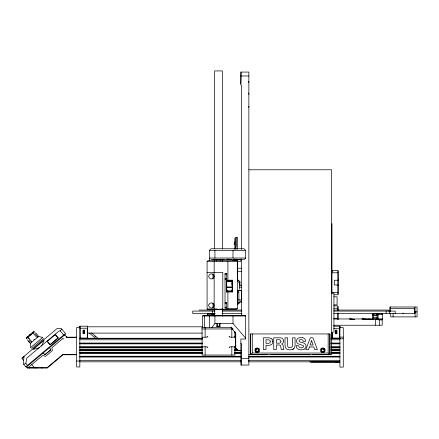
<?xml version="1.0" encoding="UTF-8"?>
<svg xmlns="http://www.w3.org/2000/svg" width="439" height="439" viewBox="0 0 439 439"><rect width="100%" height="100%" fill="white"/><g stroke="black" fill="none" stroke-linecap="round" stroke-linejoin="round"><path stroke-width="0.66" d="M339.907 327.565L339.907 326.534M26.373 337.783C26.389 339.583 26.461 337.443 26.477 338.271M255.833 350.487L255.822 351.699L255.822 348.868L255.833 350.081M258.631 350.081L258.648 348.868L258.648 351.699M321.425 350.487L321.408 351.699L321.408 348.868L321.425 350.081M324.223 350.081L324.24 348.868L324.24 351.699M240.857 83.871L241.06 72.062M27.772 336.823A1.344 0.746 -72.1 0 1 28.008 337.245L30.093 335.577A1.339 1.103 -46.1 0 1 30.028 335.22L30.648 334.705M248.869 81.33L248.661 82.691M224.071 259.597L212.871 259.597M24.002 356.353L23.344 363.882L25.786 366.795L26.614 366.872L27.624 368.074L47.182 368.074L63.046 354.761L76.611 354.761M64.116 335.533L63.825 335.396M27.218 337.289L27.339 336.998A0.604 0.324 -78.7 0 1 27.641 336.784L27.767 336.828M27.492 365.369L25.824 363.382L26.828 358.076L39.9 347.095A8.286 5.855 -40 0 1 37.842 348.352M31.356 342.047L31.657 341.707M42.062 367.679L41.908 368.074M29.814 335.111L30.587 334.463A1.344 0.938 -31.9 0 1 31.125 334.639L33.09 333.042A1.333 0.862 0.7 0 1 32.859 332.844L33.304 332.482A1.344 0.713 7.7 0 1 33.682 332.542L34.67 331.654L33.869 331.549M30.154 334.809L30.039 335.16M208.799 304.935L209.59 303.596L210.874 302.954A5.383 3.913 -90 0 1 211.966 302.943C214.786 303.239 214.786 307.657 211.966 307.953A5.383 3.913 -90 0 1 210.874 307.942L209.463 307.185L208.799 305.967A1.783 1.295 90 0 1 208.799 304.935M34.012 339.731L34.407 339.396M234.849 241.785L234.141 244.375L234.914 244.375M226.414 289.943L227.731 291.309L227.896 290.92L226.195 289.153M26.494 338.513L27.399 337.816A1.333 0.702 -87.7 0 1 27.383 337.443L27.822 337.081A1.344 0.845 -82.5 0 1 27.97 337.339M27.811 367.679L27.624 368.074L42.413 355.667A1.18 1.18 0 0 1 43.845 355.606L44.537 356.089A1.18 1.18 0 0 0 45.969 356.029L51.994 350.97A1.18 1.18 0 0 0 52.307 349.57L51.95 348.802A1.18 1.18 0 0 1 52.263 347.403L62.519 338.798M66.618 337.558L66.805 337.168L76.611 337.168M414.301 313.435L414.301 308.562L415.036 306.993L415.036 313.435L333.695 313.435M220.043 261.068L220.246 260.678M27.262 337.19L27.306 337.064A0.604 0.318 -79.2 0 1 27.597 336.779L27.728 336.806A0.988 0.532 -76.1 0 1 27.833 336.9M208.223 313.435L207.548 314.395L207.548 315.773M211.988 315.773L211.988 314.522L212.668 313.561M373.177 313.441L372.502 314.401L372.502 318.89L373.177 319.85M372.502 314.522L373.177 313.561L381.82 313.561L382.501 314.522L378.056 314.522L377.375 313.561M377.375 319.85L378.056 318.89L378.056 314.522M381.82 313.441L382.501 314.401L382.501 318.89L381.82 319.85L380.553 319.85M214.934 316.003L214.934 323.461L212.224 327.077L211.598 327.39M29.885 334.902L29.923 334.858A0.609 0.461 -39.8 0 1 30.291 334.518L30.368 334.496M31.109 334.65L30.944 334.842A1.29 1.048 -31.7 0 0 30.598 334.694L30.28 334.716M232.61 289.285L231.04 290.92L231.205 291.309L227.731 291.309M231.205 291.309L232.516 289.943M37.842 348.352L33.161 349.428L44.109 340.247L42.237 344.664A8.522 6.02 -40 0 1 41.321 345.789A8.111 5.734 -40 0 1 40.64 346.475L59.232 330.891L60.22 330.847L61.866 329.146M58.025 338.365L58.102 337.964L50.512 344.664M245.571 258.028L209.436 258.028L209.436 250.329L211.005 248.759L243.996 248.759L245.571 250.329L245.571 258.527L243.947 259.597L211.005 259.597M207.082 261.463L207.867 260.678L236.539 260.678L237.323 261.463L207.082 261.463L207.082 308.985L207.471 309.38L236.539 309.38L237.323 308.59L237.323 260.415M235.946 249.176L235.946 246.498L236.341 246.103L236.341 237.461M232.61 260.678L233.394 259.893L236.665 259.893M226.914 280.274L226.914 281.097L231.353 280.9L231.825 281.372M232.516 280.197L232.215 280.494L232.215 291.677L232.516 291.979L226.326 291.979L226.326 280.197L232.516 280.197L232.516 291.979M226.326 291.979L226.716 291.584L226.716 280.587L226.326 280.197M222.392 316.003L222.787 315.608M239.332 302.257L237.225 304.359L237.504 304.639M237.323 304.309L238.783 302.806M238.909 303.234L238.487 303.102M239.003 303.14L238.816 291.781L237.515 290.486L241.565 290.486L241.565 299.908L237.515 299.908M239.502 302.641L239.228 302.361M239.59 302.553L237.23 304.913M216.899 323.461L216.899 326.528L217.212 326.21M240.857 315.762L241.642 314.977M250.713 333.947L250.713 354.602L252.288 353.033L328.163 353.033L329.738 354.602L329.738 333.947M338.26 279.857L337.865 280.252L334.331 280.252L334.331 284.96L337.865 284.96L338.26 285.355M238.816 292.127L238.053 292.648A4.428 3.133 90 0 1 237.515 292.808M26.4 337.569L33.605 331.522M42.649 337.47L30.785 347.425M31.592 348.593L43.587 338.529M21.999 358.032L57.399 328.328L61.482 328.685L65.499 333.475L25.786 366.795M23.953 356.896L21.95 358.575L23.629 360.578M49.859 344.703L58.173 337.723L55.704 334.858M26.181 367.234L65.427 334.304M44.548 354.899L50.836 349.625M66.075 336.839L66.229 336.708A6.157 4.352 -40 0 1 66.947 337.339M64.818 334.814L67.134 337.558L76.611 337.558M226.689 309.38L227.896 308.59L237.323 308.59M79.832 328.213L87.685 328.213M333.733 328.46L339.907 328.213M304.463 349.016L303.695 349.411A5.63 5.63 0 0 1 302.778 349.696L300.655 349.839A7.145 7.145 0 0 1 299.244 349.609A4.813 4.813 0 0 1 297.631 348.857A3.852 3.852 0 0 1 296.528 347.545L296.122 345.663C299.338 344.017 298.169 348.105 300.973 347.836A4.522 4.522 0 0 0 301.593 347.831L302.175 347.748A2.535 2.535 0 0 0 302.718 347.562L302.888 347.474A1.597 1.597 0 0 0 303.3 347.112A1.004 1.004 0 0 0 303.47 346.783L303.514 346.59A1.52 1.52 0 0 0 303.525 346.256L303.486 346.042A0.977 0.977 0 0 0 303.223 345.597L300.029 344.428A11.167 11.167 0 0 1 298.745 344.022L297.62 343.402A2.919 2.919 0 0 1 296.983 342.733L296.534 341.476L296.665 340.038A2.711 2.711 0 0 1 296.901 339.501A3.534 3.534 0 0 1 297.916 338.387A4.445 4.445 0 0 1 299.338 337.734L302.696 337.717M33.924 332.274A1.339 0.648 -1.8 0 0 33.166 332.235L32.881 332.35A0.604 0.329 0 0 0 32.607 332.614L32.634 332.68A0.988 0.532 -3.8 0 0 32.695 332.822M23.766 364.386L25.824 363.382M33.123 332.471L32.876 332.839A1.344 0.862 0.9 0 0 32.991 332.981M58.063 337.909L55.133 334.748L47.412 341.322L47.423 340.982M237.323 279.33L239.875 281.492L239.48 281.673L239.48 282.864M33.101 332.296L32.947 332.328A0.604 0.318 -0.7 0 0 32.612 332.57M292.374 349.488L292.594 349.4A4.264 4.264 0 0 0 293.74 348.687A3.528 3.528 0 0 0 294.553 347.633L295.068 345.416L295.074 337.794L292.484 337.794L292.484 345.12C292.862 347.205 290.585 348.182 288.9 347.512A2.047 2.047 0 0 1 288.363 347.211L288.044 346.887A1.932 1.932 0 0 1 287.754 346.289L287.699 346.064A5.339 5.339 0 0 1 287.616 345.12L287.616 337.794L285.026 337.794L285.032 345.416L285.537 347.644A3.479 3.479 0 0 0 286.338 348.698A4.055 4.055 0 0 0 287.265 349.307L289.46 349.839A9.224 9.224 0 0 0 290.333 349.85L292.374 349.488A4.341 4.341 0 0 0 293.74 348.687M226.337 291.617L232.445 291.584M37.041 337.19L36.788 337.492A1.141 0.68 2.7 0 0 37.085 337.75L34.922 339.556A1.141 0.905 -33.2 0 0 34.511 339.407M382.215 319.839L362.241 318.961M240.857 75.985L248.869 75.985M248.869 169.778L331.582 169.778L331.582 354.525L312.612 354.525M235.48 246.498L235.946 246.498M209.436 250.329L245.571 250.329M210.122 258.319L209.436 258.319L209.436 260.678M236.22 259.756L240.857 259.756M237.126 268.218L241.565 268.218M237.126 271.28L241.565 271.28M332.537 271.214L331.983 271.214L332.762 270.429L337.865 270.429L337.865 294.783L333.936 294.783M207.082 272.46L222.792 272.46L222.792 309.38M331.972 272.789L337.865 272.789M225.031 274.15L226.716 274.15M225.031 278.622L226.716 278.622M225.031 279.413L226.716 279.413L226.716 273.36L225.031 273.36L225.031 308.474L226.716 308.474L226.716 302.427L225.031 302.427M232.445 280.587L226.337 280.554M227.545 280.993L231.463 281.015M226.914 281.097L231.551 281.097M238.778 282.079L239.875 282.079M238.778 282.475L239.875 282.475M239.233 282.864L239.875 282.864M239.771 285.207L241.752 285.207M226.573 286.947L232.357 286.947M239.721 287.172L241.708 287.172M226.326 287.342L232.61 287.342M238.19 290.525L241.565 290.525M227.814 290.92L231.123 290.92M331.972 292.423L337.865 292.423M331.582 293.098L333.936 293.098L333.936 332.372M333.936 296.791L337.081 296.791L337.081 304.88L333.936 304.88M241.73 302.092L239.771 302.092L241.357 300.594L241.587 290.409L238.147 290.327M238.13 302.855L238.778 302.855M225.031 303.212L226.716 303.212M333.87 305.868L337.668 305.868L337.668 310.269M225.031 307.69L226.716 307.69M333.87 308.227L337.668 308.227M390.266 308.562L414.301 308.562M207.082 308.985L216.756 308.985L218.468 309.38L222.792 308.985M199.103 310.055L214.671 310.055M222.205 310.055L241.379 310.055M333.816 310.055L388.411 310.055L388.411 311.075M215.11 311.075L192.71 311.075L192.71 313.435L215.11 313.435M222.205 311.075L241.79 311.075M333.816 311.075L395.171 311.075L395.171 313.435M415.036 311.86L417.05 311.86M222.09 313.435L241.977 313.435M215.066 313.561L208.223 313.561L207.548 314.522L211.988 314.522M212.207 314.939L214.77 314.939M377.836 314.939L374.028 314.939A0.785 0.554 -90 0 0 373.474 314.154A0.785 0.554 -90 0 0 372.92 314.939A0.785 0.554 -90 0 0 373.474 315.723L373.474 317.688A0.785 0.554 -90 0 0 372.92 318.473A0.785 0.554 -90 0 0 373.474 319.257A0.785 0.554 -90 0 0 374.028 318.473L377.836 318.473M202.758 315.608L245.571 315.608L245.571 339.018L240.857 339.018L240.857 365.05L248.869 365.05L248.869 72.062L240.857 72.062L240.857 85.1A0.785 0.785 0 0 1 241.642 85.885L241.642 249.451M212.13 315.723L214.666 315.723M373.474 315.723L377.919 315.723M245.571 316.003L202.368 316.003L202.368 327.39M373.474 317.688L377.919 317.688M333.87 318.434L337.668 318.434M378.056 318.89L382.501 318.89M333.645 318.961L372.969 318.961M378.012 319.85L379.28 319.85M214.934 323.461L232.999 323.461L245.571 338.123M333.552 325.244L382.215 325.244L382.215 319.707L380.948 319.608M216.921 326.21L219.725 326.21L220.043 326.528L216.899 326.528M334.019 326.188L339.907 326.188L339.907 367.092L343.287 367.092L343.287 327.664L339.907 327.664M87.789 326.814L202.308 326.814M231.825 327.39L201.973 327.39L201.973 328.959L233.082 328.959M83.07 330.347L84.639 330.347M335.292 330.347L336.867 330.347M83.07 331.494L84.639 331.494M335.292 331.494L336.867 331.494M83.07 332.372L84.639 332.372M335.292 332.372L336.867 332.372M87.789 333.102L202.308 333.102M83.07 333.514L84.639 333.514M335.292 333.514L336.867 333.514M207.894 336.345L207.192 336.345L207.192 337.207L202.055 337.207M229.048 336.345L229.751 336.345L229.751 337.207L234.887 337.207L234.887 331.5M234.585 336.345L234.887 336.345M339.907 337.086L343.287 337.086M79.832 338.107L87.685 338.107L87.685 326.193L79.832 326.188L79.832 366.938L76.611 366.938L76.611 327.505L79.832 327.505L79.832 326.534M339.907 338.107L332.054 338.107L332.054 331.988M79.832 338.266L202.483 338.266M331.028 338.266L339.907 338.266M87.366 338.656L202.483 338.656M331.028 338.656L339.907 338.656M339.907 338.776L343.287 338.776M79.832 339.781L202.483 339.781M331.028 339.781L339.907 339.781M79.832 343.057L202.483 343.057M331.028 343.057L339.907 343.057M79.832 343.452L202.483 343.452M331.028 343.452L339.907 343.452M79.832 343.841L202.483 343.841M331.028 343.841L339.907 343.841M202.055 346.794L207.192 346.794L207.192 347.655L207.894 347.655M79.832 346.903L202.483 346.903M331.028 346.903L339.907 346.903M79.832 347.062L202.483 347.062M331.028 347.062L339.907 347.062M79.832 347.458L202.483 347.458M331.028 347.458L339.907 347.458M229.048 347.655L229.751 347.655L229.751 346.794L234.887 346.794L234.887 355.041L202.055 355.041L202.055 328.959M234.585 347.655L234.887 347.655M79.832 347.847L202.483 347.847M331.028 347.847L339.907 347.847M255.35 348.868L259.12 348.868M320.936 348.868L324.706 348.868M79.832 349.653L202.483 349.653M234.689 349.653L237.433 349.653M331.028 349.653L339.907 349.653M79.832 350.048L202.483 350.048M234.689 350.048L237.433 350.048M331.028 350.048L339.907 350.048M240.857 350.366L237.713 350.366L234.442 347.095M79.832 350.443L202.483 350.443M234.689 350.443L240.857 350.443M331.028 350.443L339.907 350.443M255.35 351.699L259.12 351.699M320.936 351.699L324.706 351.699M79.832 352.248L202.483 352.248M234.689 352.248L240.857 352.248M331.028 352.248L339.907 352.248M79.832 352.638L202.483 352.638M234.689 352.638L240.857 352.638M331.028 352.638L339.907 352.638M79.832 353.033L202.483 353.033M234.689 353.033L240.857 353.033M331.028 353.033L339.907 353.033M79.832 353.192L202.483 353.192M234.689 353.192L240.857 353.192M331.028 353.192L339.907 353.192M76.611 354.366L62.903 354.366L47.033 367.679L27.295 367.679M248.869 354.525L267.839 354.525M270.353 354.525L310.099 354.525M250.713 354.602L329.738 354.602M79.832 356.254L240.857 356.254M248.381 356.254L339.907 356.254M79.832 356.644L240.857 356.644M248.381 356.644L339.907 356.644M79.832 357.039L240.857 357.039M248.381 357.039L339.907 357.039M241.642 358.454L248.869 358.454M79.832 360.315L240.857 360.315M248.381 360.315L339.907 360.315M76.611 361.045L79.832 361.045M311.169 361.593L339.122 361.593L339.907 362.378L310.845 362.378L309.901 361.44M79.832 361.829L240.857 361.829M248.381 361.829L339.907 361.829M31.564 367.679L33.413 367.712M31.784 364.622L34.95 368.074M361.785 318.961L369.012 319.362M62.536 338.793L63.891 338.908M37.913 336.34L42.682 337.443M38.017 336.367L38.813 336.587L37.666 337.256A1.136 0.626 5.3 0 0 37.15 337.163M43.017 353.11L45.19 354.63L50.754 349.96L49.634 347.556M237.488 279.989L239.875 282.008M91.504 332.8L98.709 338.886M94.835 336.126L95.839 336.976M89.441 333.113L96.212 338.837M235.359 333.228L235.255 333.141A3.084 2.179 -90 0 1 234.98 332.839L234.689 332.378M50.079 344.648L47.45 341.504M32.618 332.57L32.634 332.746A1.344 0.735 -6.3 0 0 32.914 332.987M402.909 313.04L403.304 313.435M389.87 313.04L390.266 313.435M236.067 259.597L237.795 261.326L240.857 261.326L240.857 259.191M228.681 259.208L229.076 259.597M239.37 302.219L239.65 302.493M237.834 303.75L238.114 304.029M237.422 304.161L237.702 304.441M238.218 350.366L235.748 347.902L235.748 333.327L231.062 327.077L231.249 327.39M27.822 337.081L27.405 337.322M60.22 330.847L63.693 334.99M47.055 341.29L49.492 344.187M35.713 332.888L38.303 335.978M34.906 333.563L37.496 336.658M33.556 333.645L36.152 336.735M28.524 337.92L29.386 338.952M29.528 339.127L31.603 341.602M28.442 337.937L28.963 338.551M29.386 340.302L30.423 341.537M28.502 341.048L30.055 342.903M27.372 339.885L29.967 342.974M36.854 368.074L36.547 367.706L29.923 367.706A2.409 1.29 -12.5 0 0 29.347 368.074M240.857 343.133L241.642 344.247L241.642 365.05M29.89 335.67L29.857 335.621A1.312 0.949 -43.3 0 1 29.781 335.116M216.696 260.678L216.899 261.068M248.661 106.304L248.869 107.248M248.661 106.463L248.847 106.973M248.661 93.008L248.869 94.369M30.434 343.084L30.478 343.578L31.339 342.568A1.136 0.626 -85.3 0 1 31.334 342.041M30.423 343.265L30.648 347.54M415.107 311.86L415.107 316.887M393.092 313.435L393.092 316.887M390.737 313.435L390.737 316.887L417.05 316.887L417.05 306.993L389.87 306.993L389.87 311.191M390.266 306.993L390.266 311.608M389.283 311.075L389.283 313.435M386.139 311.075L386.139 313.435M379.483 319.839L379.483 325.244M375.581 319.713L375.581 325.244M339.753 327.911L339.753 326.243A2.804 0.274 45.4 0 0 339.934 326.556M339.517 328.46L339.517 338.107M338.26 270.825L338.26 294.388M338.26 306.455L338.26 310.411M338.26 313.007L338.26 319.532M337.668 312.991L337.668 319.614M337.553 361.912L337.553 362.378M336.867 331.697L336.867 330.144L335.292 330.144L335.292 331.697M335.978 361.912L335.978 362.378M332.444 332.4L332.444 338.107M332.208 337.871L332.208 338.266M331.972 223.66L331.972 293.603M330.013 354.525L330.013 333.947L250.439 333.947L250.439 354.525M328.163 333.947L328.163 353.033M252.288 333.947L252.288 353.033M241.642 258.889L241.642 315.641M241.445 299.908L241.445 300.693M239.875 281.492L239.875 285.811M239.678 282.946L239.678 289.23M237.521 249.253L237.521 237.461L235.48 237.461L235.48 249.078M237.521 260.98L237.521 281.245M237.515 290.662L237.521 304.112M235.979 258.972L235.946 260.272M235.359 332.103L235.359 348.012M235.161 259.125L235.161 260.272M234.849 238.092L234.849 249.456M234.728 336.345L234.728 337.207M234.728 346.794L234.728 347.655M234.064 258.917L234.064 260.365M232.999 250.329L232.999 258.028M232.999 316.003L232.999 323.461M231.825 280.318L231.825 285.377M231.825 327.917L231.825 337.207M231.825 346.794L231.825 355.041M231.002 259.208L231.002 259.597M230.837 259.208L230.837 259.597M229.987 259.208L229.987 259.597M229.559 259.208L229.559 259.597M229.295 259.208L229.334 259.597M228.928 259.208L228.889 259.597M228.856 259.208L228.856 259.597M228.604 259.208L228.604 259.597M228.082 259.208L228.082 259.597M227.896 261.463L227.896 280.197M227.896 291.979L227.896 308.59M227.797 259.208L227.797 259.597M227.468 258.972L227.468 259.597M227.243 259.208L227.243 259.597M227.073 259.208L227.073 259.597M227.111 280.274L227.111 281.201M222.397 248.875L222.397 70.926L214.545 70.926L214.545 248.875M222.397 259.142L222.397 261.194M222.397 309.1L222.397 315.948M220.043 323.461L220.043 326.528M219.648 323.461L219.648 326.21M217.294 323.461L217.294 326.21M214.934 250.329L214.934 258.028M214.545 259.142L214.545 261.194M214.545 309.1L214.545 315.948M214.172 261.463L214.15 308.985M212.97 273.832L212.97 278.941M212.97 303.151L212.97 307.975M212.372 311.075L212.372 313.435M209.436 316.003L209.436 327.39M205.117 327.39L205.117 337.207M205.117 346.794L205.117 355.041M204.333 316.003L204.333 327.39M87.526 337.871L87.526 338.266M87.29 328.46L87.29 338.107M84.639 331.697L84.639 330.144L83.07 330.144L83.07 331.697M80.222 328.46L80.222 338.107M79.986 327.911L79.986 326.243A2.804 0.274 -45.2 0 1 79.827 326.545M372.963 319.329A362.773 256.519 -90 0 1 368.453 318.961M381.672 314.061A0.785 0.554 90 0 1 381.804 314.137M372.936 315.021A0.785 0.554 90 0 1 372.936 314.615M373.194 314.137A0.785 0.554 90 0 1 373.331 314.061M372.936 318.555A0.785 0.554 -90 0 1 372.936 318.149M377.359 318.473A0.785 0.554 -90 0 1 377.77 317.715M377.77 315.696A0.785 0.554 -90 0 1 377.436 314.543M376.53 314.939A0.785 0.554 -90 0 1 377.085 314.154A0.785 0.554 -90 0 1 377.639 314.939A0.785 0.554 -90 0 1 377.085 315.723L377.085 317.688A0.785 0.554 -90 0 1 377.639 318.473A0.785 0.554 -90 0 1 377.085 319.257A0.785 0.554 -90 0 1 376.53 318.473M212.964 315.723A0.785 0.554 89.9 0 1 212.405 314.939A0.785 0.554 89.9 0 1 212.964 314.154A0.785 0.554 89.9 0 1 213.519 314.939M212.608 314.543A0.785 0.554 -90 0 1 212.273 315.696M87.696 326.545A2.804 0.274 45.3 0 1 87.531 326.237M33.984 339.835A1.141 0.916 -43.9 0 0 34.083 340.263L31.954 342.107A1.043 0.642 -80.5 0 0 31.663 341.685M32.985 333.064A1.372 0.779 -9.2 0 1 32.673 332.828M27.092 338.008A1.372 0.642 -78.2 0 1 27.169 337.355M30.659 334.694A1.344 1.103 -34.3 0 1 30.949 334.836M304.49 349.049A3.517 3.517 0 0 0 306.027 345.756C305.813 343.1 302.8 342.705 300.748 342.173A9.921 9.921 0 0 1 299.886 341.904L299.096 341.312L299.189 340.247A1.399 1.399 0 0 1 299.612 339.824A1.657 1.657 0 0 1 300.024 339.632L301.681 339.61L302.69 340.126A1.558 1.558 0 0 1 302.992 340.62L303.135 341.312L305.643 341.312L305.253 339.566A3.408 3.408 0 0 0 304.205 338.387A4.467 4.467 0 0 0 302.696 337.723M271.982 339.1A3.095 3.095 0 0 0 271.461 338.601L269.255 337.816L263.405 337.794L263.405 349.576L266.001 349.576L266.001 345.35L269.744 345.274L271.461 344.549A3.068 3.068 0 0 0 271.867 344.181A3.292 3.292 0 0 0 272.575 342.974A4.428 4.428 0 0 0 272.74 342.288A4.56 4.56 0 0 0 272.784 341.218M271.867 338.963A3.282 3.282 0 0 1 272.575 340.176L272.674 340.521A4.461 4.461 0 0 1 272.8 341.575M270.287 341.575L270.144 342.393A1.476 1.476 0 0 1 269.881 342.788L268.871 343.271A5.427 5.427 0 0 1 268.009 343.336L266.001 343.336L266.001 339.808L268.015 339.808A5.46 5.46 0 0 1 268.871 339.874L269.881 340.357A1.476 1.476 0 0 1 270.144 340.757L270.287 341.575M283.528 341.043L283.095 342.843A2.349 2.349 0 0 1 282.689 343.364L281.668 344L282.458 344.434A2.179 2.179 0 0 1 282.864 344.906L282.968 345.087A3.089 3.089 0 0 1 283.204 345.691L283.879 349.576L281.284 349.576L280.592 345.795L279.912 345.142L278.908 344.972L276.318 344.972L276.318 349.576L273.727 349.576L273.727 337.794L280.653 337.832A3.501 3.501 0 0 1 282.112 338.359L282.359 338.54A3.035 3.035 0 0 1 283.16 339.501L283.292 339.791A3.292 3.292 0 0 1 283.517 340.719L283.528 341.043M280.938 341.443C281.081 343.825 277.602 343.106 276.318 343.122L276.318 339.808C277.574 339.863 281.048 339.084 280.938 341.443M214.15 276.389L213.464 278.085L211.966 278.891A5.383 3.913 90 0 1 210.874 278.88L209.59 278.244L208.799 276.905A1.783 1.295 -90 0 1 208.799 275.868L209.59 274.529L210.874 273.892A5.383 3.913 90 0 1 211.966 273.881L213.464 274.688L214.15 276.389M309.391 346.953L308.463 349.576L305.84 349.576L310.313 337.794L312.969 337.794L317.375 349.576L314.686 349.576L313.797 346.953L309.391 346.953M311.602 340.697L310.066 345.021L313.117 345.021L311.635 340.697M378.484 319.652L378.193 319.663L378.484 319.652M227.545 280.96L227.111 280.96L227.545 280.96M228.417 280.96L227.984 280.96L228.417 280.96M229.29 280.96C228.121 280.96 230.459 280.96 229.29 280.96M230.596 280.96L230.157 280.96L230.596 280.96M84.639 332.169L83.07 332.169L83.07 333.717L84.639 333.717L84.639 332.169M336.867 332.169L335.292 332.169L335.292 333.717L336.867 333.717L336.867 332.169M349.614 318.961A362.773 256.519 -90 0 0 354.674 319.362A362.773 256.519 -90 0 1 349.614 318.966M322.023 351.452A1.416 1.416 0 0 0 324.234 350.393A1.416 1.416 0 0 0 322.21 349.01A1.416 1.416 0 0 0 322.023 351.452M256.436 351.452A1.416 1.416 0 0 0 258.642 350.393A1.416 1.416 0 0 0 256.623 349.01A1.416 1.416 0 0 0 256.436 351.452M321.529 352.254A2.354 2.354 0 0 0 325.178 350.421A2.354 2.354 0 0 0 321.765 348.176A2.354 2.354 0 0 0 321.529 352.254M255.937 352.254A2.354 2.354 0 0 0 259.586 350.421A2.354 2.354 0 0 0 256.178 348.176A2.354 2.354 0 0 0 255.937 352.254"/></g></svg>
